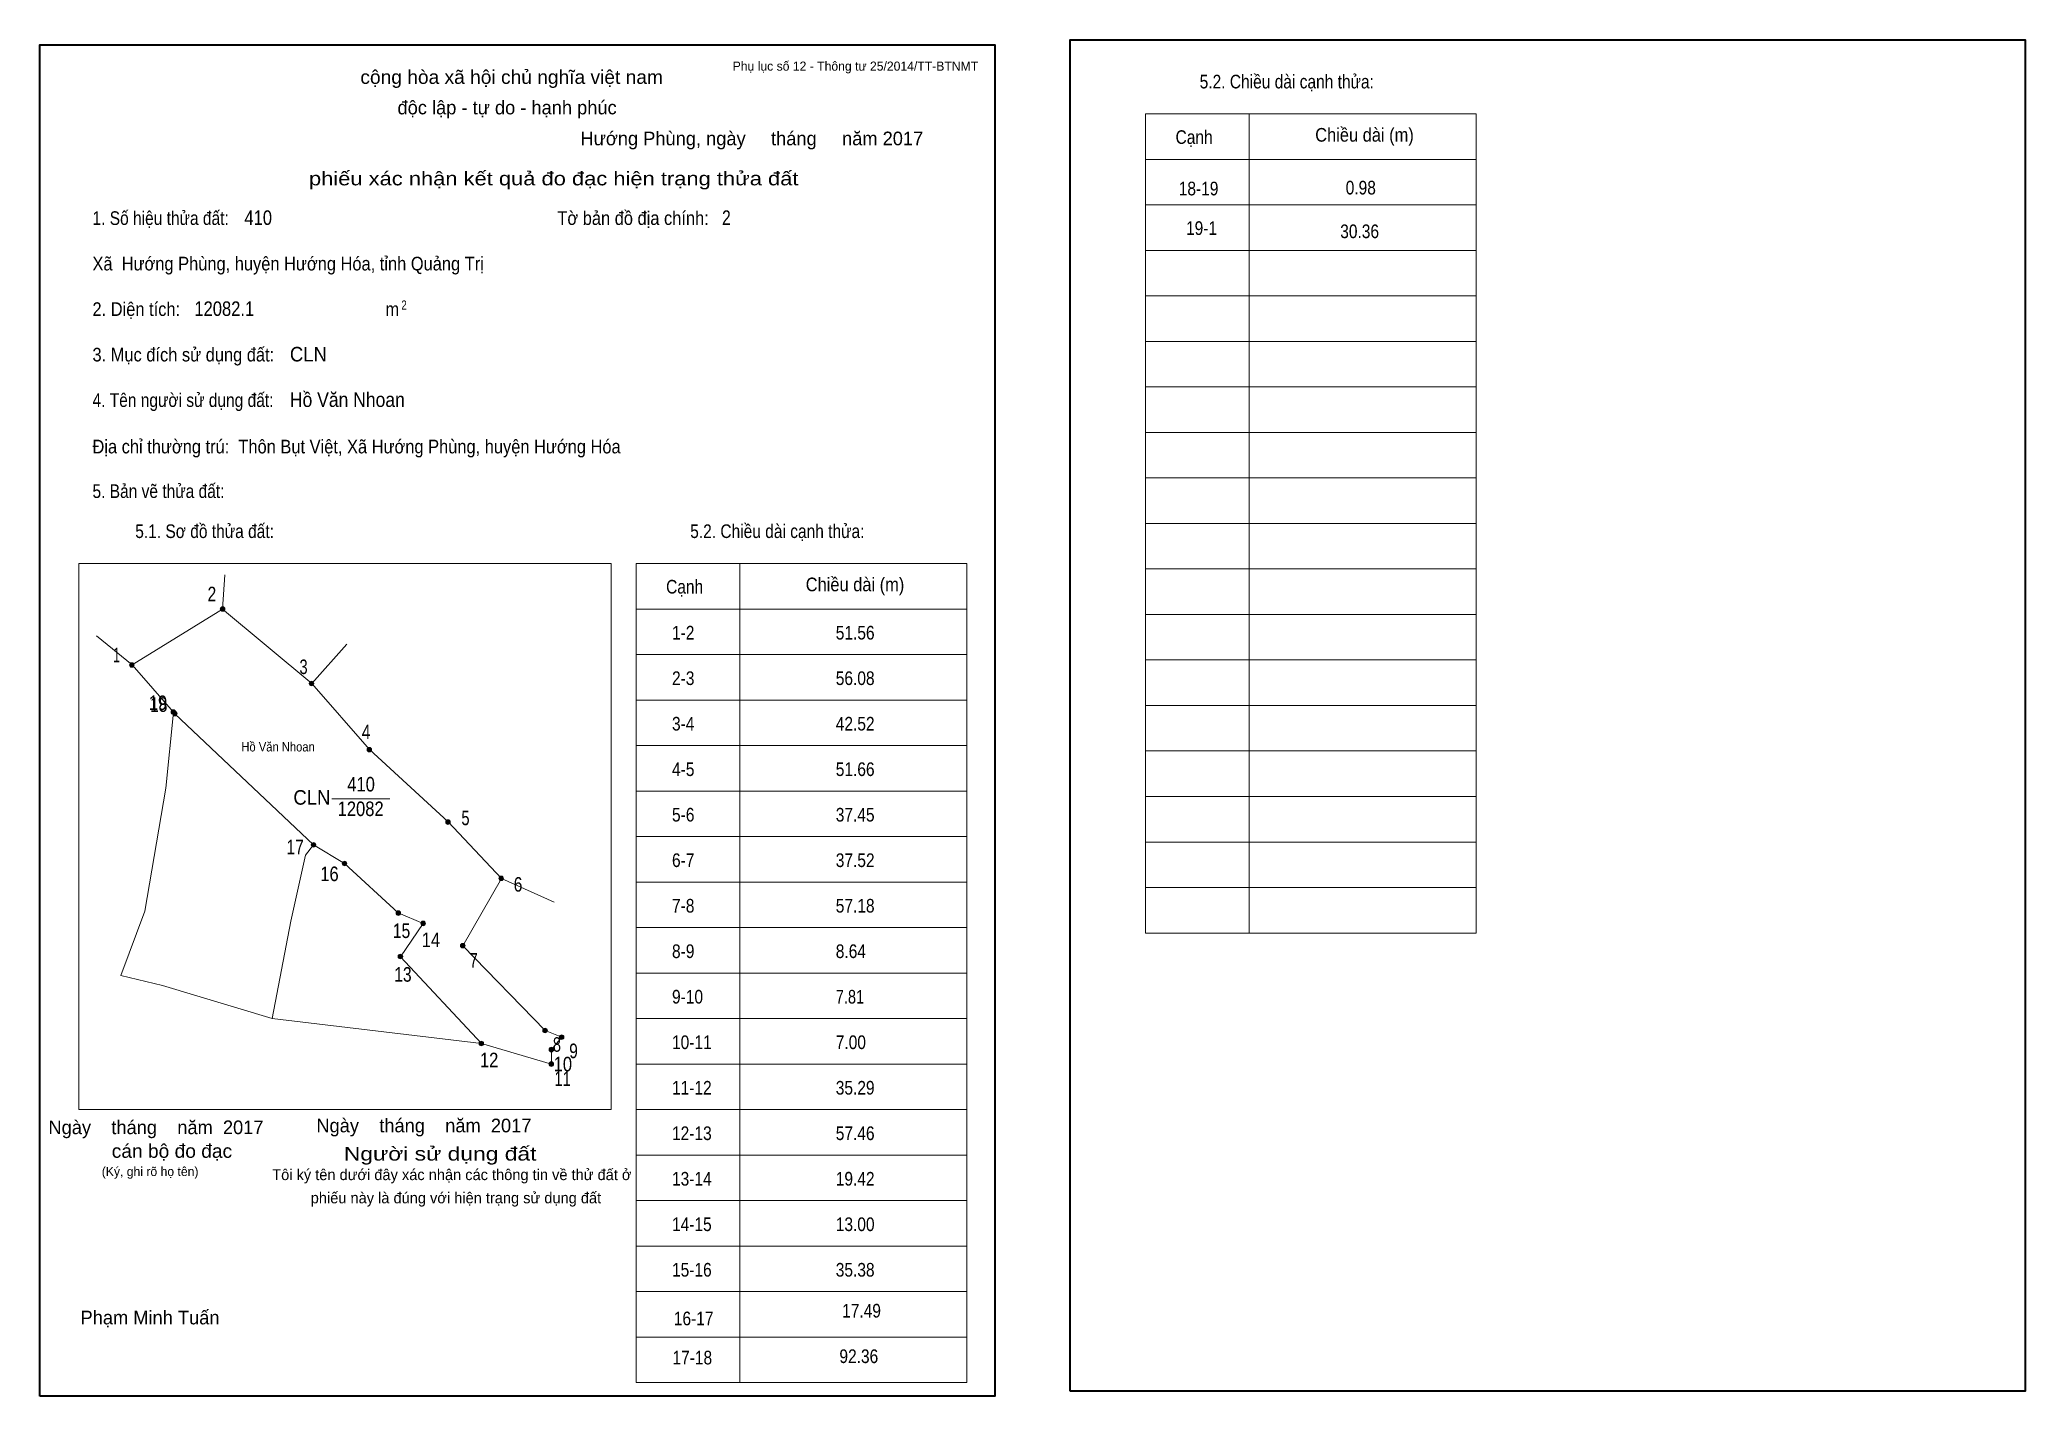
# Model space of a CAD drawing. Header units: centimetres. Extents: x 0 to 43.6, y 0 to 29.8.
import ezdxf
from ezdxf.enums import TextEntityAlignment as Align

# ---------------------------------------------------------------- set-up
doc = ezdxf.new("R2010")
doc.units = ezdxf.units.CM
doc.header["$LTSCALE"] = 0.12
for name, color, linetype in [('30', 7, 'Continuous'), ('34', 7, 'Continuous'), ('62', 7, 'Continuous')]:
    doc.layers.add(name, color=color, linetype=linetype)
for name, color, linetype, lineweight in [('32', 7, 'Continuous', 13), ('33', 7, 'Continuous', 13), ('61', 7, 'Continuous', 13), ('63', 7, 'Continuous', 13)]:
    doc.layers.add(name, color=color, linetype=linetype, lineweight=lineweight)

msp = doc.modelspace()

# ---------------------------------------------------------------- hatches: boundary and pattern name
at = {"layer": '32'}
for points in [[(4.07, 17.3, 1), (3.97, 17.3, 1)], [(2.0755, 16.0691, 1), (1.9755, 16.0691, 1)], [(6.0245, 15.6636, 1), (5.9245, 15.6636, 1)], [(2.9895, 15.035, 1), (2.8895, 15.035, 1)], [(3.0191, 15.0018, 1), (2.9191, 15.0018, 1)], [(7.2973, 14.2091, 1), (7.1973, 14.2091, 1)], [(9.0245, 12.6182, 1), (8.9245, 12.6182, 1)], [(6.07, 12.1182, 1), (5.97, 12.1182, 1)], [(6.7518, 11.7091, 1), (6.6518, 11.7091, 1)], [(10.1955, 11.3827, 1), (10.0955, 11.3827, 1)], [(7.9336, 10.6182, 1), (7.8336, 10.6182, 1)], [(8.4791, 10.3909, 1), (8.3791, 10.3909, 1)], [(7.9791, 9.6636, 1), (7.8791, 9.6636, 1)], [(9.35, 9.9018, 1), (9.25, 9.9018, 1)], [(11.1595, 8.0364, 1), (11.0595, 8.0364, 1)], [(11.5245, 7.8909, 1), (11.4245, 7.8909, 1)], [(9.7582, 7.7514, 1), (9.6582, 7.7514, 1)], [(11.2973, 7.6182, 1), (11.1973, 7.6182, 1)], [(11.2973, 7.3, 1), (11.1973, 7.3, 1)]]:
    msp.add_hatch(color=256, dxfattribs=at).paths.add_polyline_path(points)

# ---------------------------------------------------------------- linework, layer by layer
for centre in [(4.02, 17.3), (2.0255, 16.0691), (5.9745, 15.6636), (2.9395, 15.035), (2.9691, 15.0018), (7.2473, 14.2091), (8.9745, 12.6182), (6.02, 12.1182), (6.7018, 11.7091), (10.1455, 11.3827), (7.8836, 10.6182), (8.4291, 10.3909), (7.9291, 9.6636), (9.3, 9.9018), (11.1095, 8.0364), (11.4745, 7.8909), (9.7082, 7.7514), (11.2473, 7.6182), (11.2473, 7.3)]:
    msp.add_circle(centre, 0.05, dxfattribs=at)
at = {"layer": '33'}
msp.add_line((6.42, 13.13), (7.7, 13.13), dxfattribs=at)
at = {"layer": '61'}
for p, q in [((2.03, 16.07), (4.02, 17.3)), ((2.03, 16.07), (1.25, 16.71)), ((6.75, 16.53), (5.98, 15.66)), ((2.03, 16.07), (2.94, 15.03)), ((9.71, 7.75), (5.11, 8.3))]:
    msp.add_line(p, q, dxfattribs=at)
for points in [[(4.07, 18.05), (4.02, 17.3), (5.98, 15.66)], [(5.98, 15.66), (7.25, 14.21), (8.98, 12.62), (10.15, 11.38), (11.31, 10.86)], [(5.11, 8.3), (2.7, 9.03), (1.78, 9.25), (2.31, 10.66), (2.77, 13.36), (2.94, 15.03)], [(6.02, 12.12), (2.97, 15), (2.94, 15.03)], [(6.02, 12.12), (5.84, 11.89), (5.52, 10.44), (5.11, 8.3)], [(6.02, 12.12), (6.7, 11.71), (7.88, 10.62), (8.43, 10.39), (7.93, 9.66), (9.71, 7.75)], [(10.15, 11.38), (9.3, 9.9), (11.11, 8.04), (11.48, 7.89)], [(9.71, 7.75), (11.25, 7.3), (11.25, 7.62), (11.48, 7.89)]]:
    msp.add_lwpolyline(points, dxfattribs=at)
at = {"layer": '63'}
for p, q in [((24.31, 28.18), (31.58, 28.18)), ((24.31, 10.18), (24.31, 28.18)), ((26.59, 10.18), (26.59, 28.18)), ((31.58, 10.18), (31.58, 28.18)), ((24.31, 27.18), (31.58, 27.18)), ((24.31, 26.18), (31.58, 26.18)), ((24.31, 25.18), (31.58, 25.18)), ((24.31, 24.18), (31.58, 24.18)), ((24.31, 23.18), (31.58, 23.18)), ((24.31, 22.18), (31.58, 22.18)), ((24.31, 21.18), (31.58, 21.18)), ((24.31, 20.18), (31.58, 20.18)), ((24.31, 19.18), (31.58, 19.18)), ((0.86, 18.3), (12.56, 18.3)), ((0.86, 6.3), (0.86, 18.3)), ((12.56, 6.3), (12.56, 18.3)), ((13.11, 18.3), (20.38, 18.3)), ((13.11, 0.3), (13.11, 18.3)), ((15.39, 0.3), (15.39, 18.3)), ((20.38, 0.3), (20.38, 18.3)), ((24.31, 18.18), (31.58, 18.18)), ((13.11, 17.3), (20.38, 17.3)), ((24.31, 17.18), (31.58, 17.18)), ((13.11, 16.3), (20.38, 16.3)), ((24.31, 16.18), (31.58, 16.18)), ((13.11, 15.3), (20.38, 15.3)), ((24.31, 15.18), (31.58, 15.18)), ((13.11, 14.3), (20.38, 14.3)), ((24.31, 14.18), (31.58, 14.18)), ((13.11, 13.3), (20.38, 13.3)), ((24.31, 13.18), (31.58, 13.18)), ((13.11, 12.3), (20.38, 12.3)), ((24.31, 12.18), (31.58, 12.18)), ((24.31, 12.18), (31.58, 12.18)), ((13.11, 11.3), (20.38, 11.3)), ((24.31, 11.18), (31.58, 11.18)), ((13.11, 10.3), (20.38, 10.3)), ((24.31, 10.18), (31.58, 10.18)), ((13.11, 9.3), (20.38, 9.3)), ((13.11, 8.3), (20.38, 8.3)), ((13.11, 7.3), (20.38, 7.3)), ((0.86, 6.3), (12.56, 6.3)), ((13.11, 6.3), (20.38, 6.3)), ((13.11, 5.3), (20.38, 5.3)), ((13.11, 4.3), (20.38, 4.3)), ((13.11, 3.3), (20.38, 3.3)), ((13.11, 2.3), (20.38, 2.3)), ((13.11, 2.3), (20.38, 2.3)), ((13.11, 1.3), (20.38, 1.3)), ((13.11, 0.3), (20.38, 0.3))]:
    msp.add_line(p, q, dxfattribs=at)
at = {"layer": '63', "lineweight": 35}
for points in [[(0, 0), (0, 29.7), (21, 29.7), (21, 0)], [(22.65, 0.11), (22.65, 29.81), (43.65, 29.81), (43.65, 0.11)]]:
    msp.add_lwpolyline(points, close=True, dxfattribs=at)

# ---------------------------------------------------------------- texts
at = {"layer": '30'}
for s, width, p in [('18-19', 0.85, (25.04, 26.39)), ('0.98', 0.85, (28.71, 26.41)), ('19-1', 0.85, (25.2, 25.52)), ('30.36', 0.85, (28.59, 25.45)), ('1-2', 0.85, (13.9, 16.63)), ('51.56', 0.85, (17.5, 16.63)), ('2-3', 0.85, (13.9, 15.63)), ('56.08', 0.85, (17.5, 15.63)), ('3-4', 0.85, (13.9, 14.63)), ('42.52', 0.85, (17.5, 14.63)), ('4-5', 0.85, (13.9, 13.63)), ('51.66', 0.85, (17.5, 13.63)), ('5-6', 0.85, (13.9, 12.63)), ('37.45', 0.85, (17.5, 12.63)), ('6-7', 0.85, (13.9, 11.63)), ('37.52', 0.85, (17.5, 11.63)), ('7-8', 0.85, (13.9, 10.63)), ('57.18', 0.85, (17.5, 10.63)), ('8-9', 0.85, (13.9, 9.63)), ('8.64', 0.85, (17.5, 9.63)), ('9-10', 0.85, (13.9, 8.63)), ('7.81', 0.8, (17.5, 8.63)), ('10-11', 0.85, (13.9, 7.63)), ('7.00', 0.85, (17.5, 7.63)), ('11-12', 0.85, (13.9, 6.63)), ('35.29', 0.85, (17.5, 6.63)), ('12-13', 0.85, (13.9, 5.63)), ('57.46', 0.85, (17.5, 5.63)), ('13-14', 0.85, (13.9, 4.63)), ('19.42', 0.85, (17.5, 4.63)), ('14-15', 0.85, (13.9, 3.63)), ('13.00', 0.85, (17.5, 3.63)), ('15-16', 0.85, (13.9, 2.63)), ('35.38', 0.85, (17.5, 2.63)), ('16-17', 0.85, (13.94, 1.56)), ('17.49', 0.85, (17.64, 1.73)), ('17-18', 0.85, (13.91, 0.7)), ('92.36', 0.85, (17.58, 0.73))]:
    msp.add_text(s, height=0.3, dxfattribs=dict(at, width=width)).set_placement(p)
at = {"layer": '32'}
for s, width, p in [('2', 0.8, (3.785, 17.47)), ('1', 0.65, (1.69, 16.13)), ('3', 0.75, (5.8, 15.87)), ('19', 0.85, (2.6, 15.08)), ('18', 0.8, (2.615, 15.04)), ('4', 0.8, (7.175, 14.44)), ('5', 0.75, (9.36, 12.55)), ('17', 0.8, (5.615, 11.91)), ('16', 0.85, (6.37, 11.32)), ('6', 0.8, (10.515, 11.09)), ('15', 0.8, (7.955, 10.07)), ('14', 0.85, (8.6, 9.87)), ('7', 0.75, (9.54, 9.42)), ('13', 0.8, (7.985, 9.11)), ('8', 0.75, (11.37, 7.57)), ('12', 0.85, (9.88, 7.23)), ('10', 0.85, (11.5, 7.14)), ('9', 0.8, (11.735, 7.43)), ('11', 0.75, (11.495, 6.82))]:
    msp.add_text(s, height=0.32, dxfattribs=dict(at, width=width)).set_placement(p, align=Align.CENTER)
at = {"layer": '33', "width": 0.85}
for s, p in [('410', (7.065, 13.29)), ('12082', (7.055, 12.75))]:
    msp.add_text(s, height=0.32, dxfattribs=at).set_placement(p, align=Align.CENTER)
at = {"layer": '33', "width": 0.95}
msp.add_text('CLN', height=0.32, dxfattribs=at).set_placement((6.39, 13), align=Align.RIGHT)
at = {"layer": '34'}
for s, width, p in [('410', 0.85, (4.5, 25.74)), ('2', 0.8, (15, 25.74)), ('12082.1', 0.85, (3.4, 23.74)), ('CLN', 0.95, (5.5, 22.74)), ('Hồ Văn Nhoan', 0.9, (5.5, 21.74))]:
    msp.add_text(s, height=0.32, dxfattribs=dict(at, width=width)).set_placement(p)
at = {"layer": '62', "width": 0.9}
msp.add_text('Hồ Văn Nhoan', height=0.2045, dxfattribs=at).set_placement((5.24, 14.17), align=Align.CENTER)
at = {"layer": '63'}
for s, height, p in [('Phụ lục số 12 - Thông tư 25/2014/TT-BTNMT', 0.2, (20.63, 29.13)), ('Ngày    tháng    năm  2017', 0.3, (10.81, 5.8)), ('Ngày    tháng    năm  2017', 0.3, (4.92, 5.76)), ('(Ký, ghi rõ họ tên)', 0.2, (3.49, 4.84))]:
    msp.add_text(s, height=height, dxfattribs=at).set_placement(p, align=Align.RIGHT)
at = {"layer": '63', "width": 1.05}
msp.add_text('cộng hòa xã hội chủ nghĩa việt nam', height=0.3, dxfattribs=at).set_placement((10.375, 28.84), align=Align.CENTER)
at = {"layer": '63'}
for s, height, width, p in [('5.2. Chiều dài cạnh thửa:', 0.3, 0.85, (25.5, 28.74)), ('Cạnh', 0.3, 0.85, (24.97, 27.52)), ('Chiều dài (m)', 0.3, 0.9, (28.04, 27.57)), ('1. Số hiệu thửa đất:', 0.3, 0.85, (1.16, 25.74)), ('Tờ bản đồ địa chính:', 0.3, 0.9, (11.38, 25.74)), ('Xã  Hướng Phùng, huyện Hướng Hóa, tỉnh Quảng Trị', 0.3, 0.9, (1.16, 24.74)), ('2. Diện tích:', 0.3, 0.9, (1.16, 23.74)), ('2', 0.2, 0.8, (7.95, 23.88)), ('m', 0.3, 0.9, (7.6, 23.74)), ('3. Mục đích sử dụng đất:', 0.3, 0.9, (1.16, 22.74)), ('4. Tên người sử dụng đất:', 0.3, 0.85, (1.16, 21.74)), ('Địa chỉ thường trú:  Thôn Bụt Việt, Xã Hướng Phùng, huyện Hướng Hóa', 0.3, 0.9, (1.16, 20.72)), ('5. Bản vẽ thửa đất:', 0.3, 0.85, (1.16, 19.74)), ('5.1. Sơ đồ thửa đất:', 0.3, 0.85, (2.1, 18.86)), ('5.2. Chiều dài cạnh thửa:', 0.3, 0.85, (14.3, 18.86)), ('Cạnh', 0.3, 0.85, (13.77, 17.64)), ('Chiều dài (m)', 0.3, 0.9, (16.84, 17.69))]:
    msp.add_text(s, height=height, dxfattribs=dict(at, width=width)).set_placement(p)
for s, height, p in [('độc lập - tự do - hạnh phúc', 0.3, (10.275, 28.17)), ('Hướng Phùng, ngày     tháng     năm 2017', 0.3, (15.655, 27.49)), ('Tôi ký tên dưới đây xác nhận các thông tin về thử đất ở ', 0.24, (9.105, 4.75)), ('phiếu này là đúng với hiện trạng sử dụng đất', 0.24, (9.15, 4.24)), ('Phạm Minh Tuấn', 0.3, (2.425, 1.58))]:
    msp.add_text(s, height=height, dxfattribs=at).set_placement(p, align=Align.CENTER)
for s, width, p in [('phiếu xác nhận kết quả đo đạc hiện trạng thửa đất', 1.2, (16.68, 26.61)), ('cán bộ đo đạc', 1.05, (4.23, 5.24)), ('Người sử dụng đất', 1.25, (10.92, 5.18))]:
    msp.add_text(s, height=0.3, dxfattribs=dict(at, width=width)).set_placement(p, align=Align.RIGHT)

doc.saveas('drawing.dxf')
